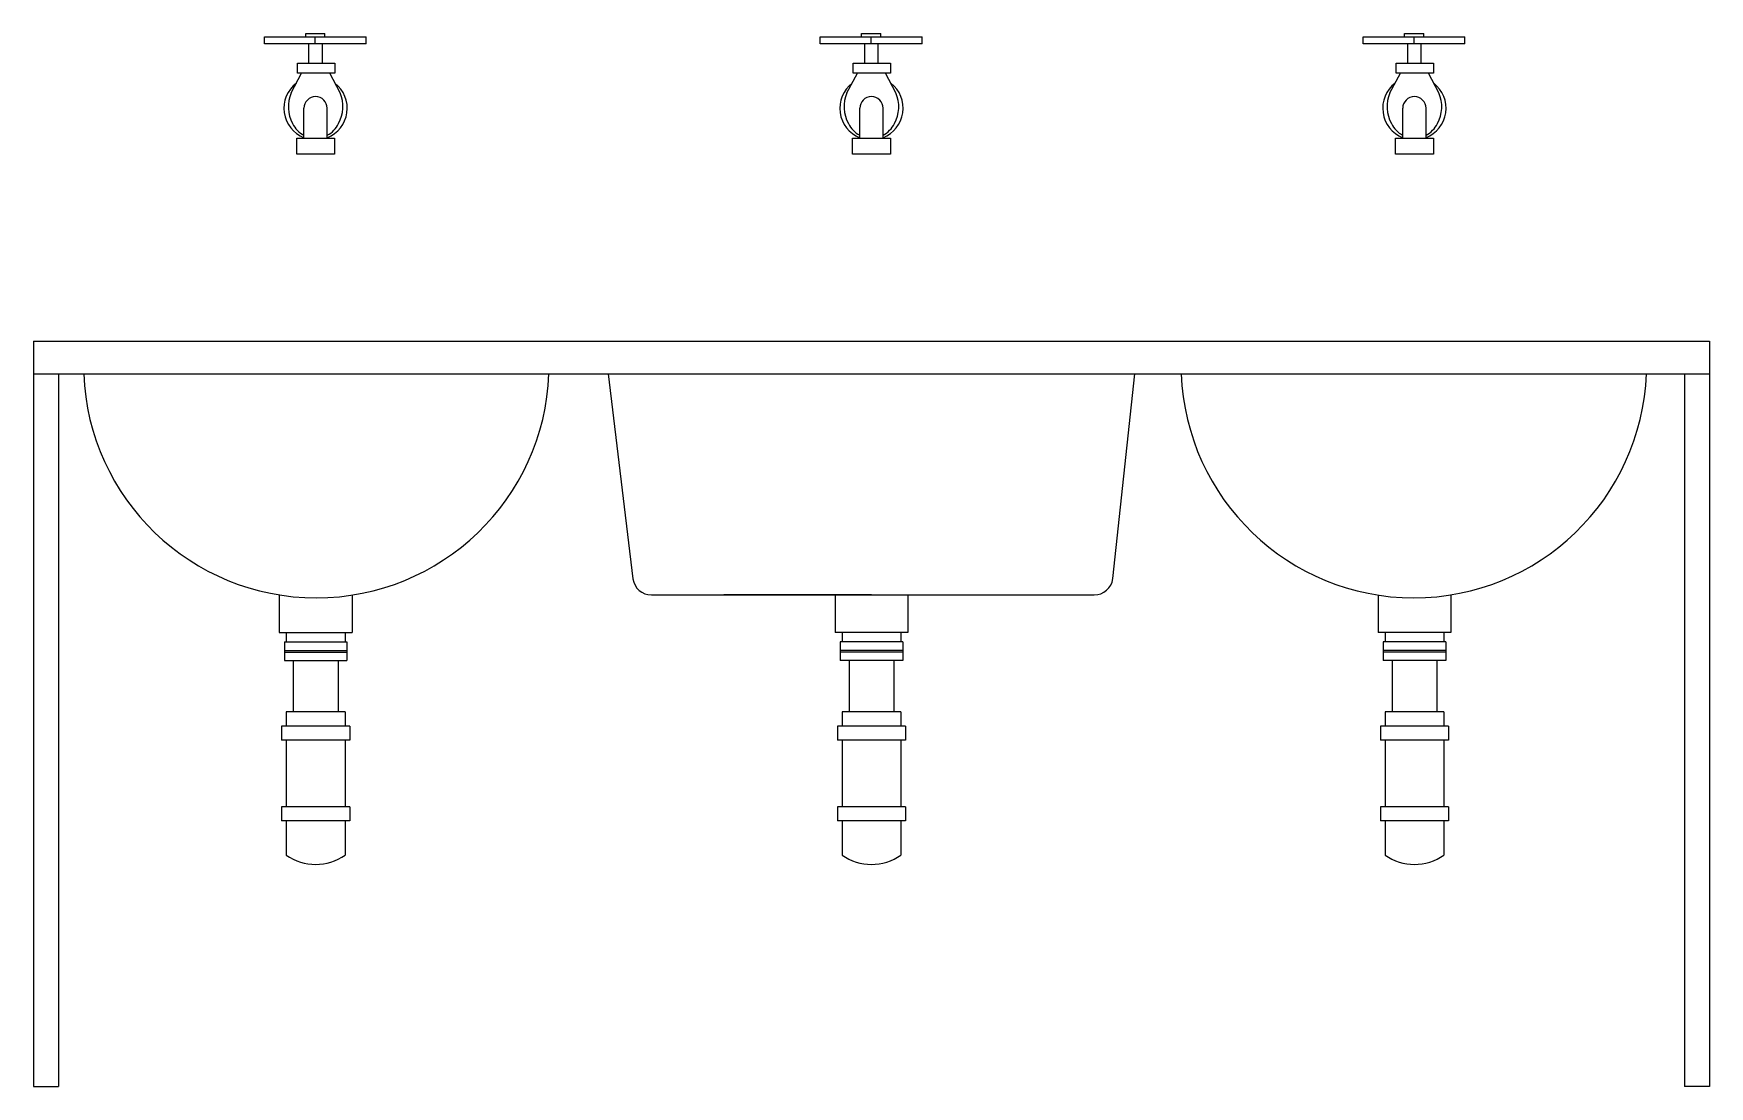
# Model space of a CAD drawing. Header units: millimetres. Extents: x -3036.56 to -3034.76, y 2881.25 to 2882.38.
import ezdxf

# ---------------------------------------------------------------- set-up
doc = ezdxf.new("R2010")
doc.units = ezdxf.units.MM
doc.header["$LTSCALE"] = 10
doc.layers.add('Serviço_Tanques', color=2, linetype='Continuous')

msp = doc.modelspace()

# ---------------------------------------------------------------- linework, layer by layer
at = {"color": 1}
for centre, start, end in [((-3036.2588, 2882.301), 127.3479, 248.4562), ((-3036.2588, 2882.301), 291.5438, 52.2059), ((-3035.6618, 2882.301), 127.3479, 248.4562), ((-3035.6618, 2882.301), 291.5438, 52.2059), ((-3035.0787, 2882.301), 127.3479, 248.4562), ((-3035.0787, 2882.301), 291.5438, 52.2059)]:
    msp.add_arc(centre, 0.034, start, end, dxfattribs=at)
at = {"layer": 'Serviço_Tanques', "color": 1}
for p, q in [((-3036.3137, 2882.3778), (-3036.2045, 2882.3778)), ((-3036.3137, 2882.3702), (-3036.3137, 2882.3778)), ((-3036.2693, 2882.3778), (-3036.2693, 2882.3812)), ((-3036.2693, 2882.3812), (-3036.2488, 2882.3812)), ((-3036.2591, 2882.3702), (-3036.2591, 2882.3778)), ((-3036.2488, 2882.3778), (-3036.2488, 2882.3812)), ((-3036.2045, 2882.3702), (-3036.2045, 2882.3778)), ((-3035.7168, 2882.3778), (-3035.6075, 2882.3778)), ((-3035.7168, 2882.3702), (-3035.7168, 2882.3778)), ((-3035.6724, 2882.3778), (-3035.6724, 2882.3812)), ((-3035.6724, 2882.3812), (-3035.6519, 2882.3812)), ((-3035.6621, 2882.3702), (-3035.6621, 2882.3778)), ((-3035.6519, 2882.3778), (-3035.6519, 2882.3812)), ((-3035.6075, 2882.3702), (-3035.6075, 2882.3778)), ((-3035.1336, 2882.3778), (-3035.0244, 2882.3778)), ((-3035.1336, 2882.3702), (-3035.1336, 2882.3778)), ((-3035.0892, 2882.3778), (-3035.0892, 2882.3812)), ((-3035.0892, 2882.3812), (-3035.0687, 2882.3812)), ((-3035.079, 2882.3702), (-3035.079, 2882.3778)), ((-3035.0687, 2882.3778), (-3035.0687, 2882.3812)), ((-3035.0244, 2882.3702), (-3035.0244, 2882.3778)), ((-3036.2045, 2882.3702), (-3036.3137, 2882.3702)), ((-3036.2663, 2882.3702), (-3036.2663, 2882.3493)), ((-3036.2519, 2882.3702), (-3036.2519, 2882.3493)), ((-3035.6075, 2882.3702), (-3035.7168, 2882.3702)), ((-3035.6693, 2882.3702), (-3035.6693, 2882.3493)), ((-3035.655, 2882.3702), (-3035.655, 2882.3493)), ((-3035.0244, 2882.3702), (-3035.1336, 2882.3702)), ((-3035.0861, 2882.3702), (-3035.0861, 2882.3493)), ((-3035.0718, 2882.3702), (-3035.0718, 2882.3493)), ((-3036.285, 2882.3174), (-3036.2738, 2882.3388)), ((-3036.2436, 2882.3388), (-3036.2738, 2882.3388)), ((-3036.2324, 2882.3174), (-3036.2436, 2882.3388)), ((-3035.6881, 2882.3174), (-3035.6768, 2882.3388)), ((-3035.6467, 2882.3388), (-3035.6768, 2882.3388)), ((-3035.6355, 2882.3174), (-3035.6467, 2882.3388)), ((-3035.1049, 2882.3174), (-3035.0937, 2882.3388)), ((-3035.0635, 2882.3388), (-3035.0937, 2882.3388)), ((-3035.0523, 2882.3174), (-3035.0635, 2882.3388)), ((-3036.2713, 2882.2688), (-3036.2713, 2882.301)), ((-3036.2463, 2882.2688), (-3036.2463, 2882.301)), ((-3035.6743, 2882.2688), (-3035.6743, 2882.301)), ((-3035.6493, 2882.2688), (-3035.6493, 2882.301)), ((-3035.0912, 2882.2688), (-3035.0912, 2882.301)), ((-3035.0662, 2882.2688), (-3035.0662, 2882.301)), ((-3036.2978, 2881.7381), (-3036.2196, 2881.7381)), ((-3036.2923, 2881.7281), (-3036.2251, 2881.7281)), ((-3035.6227, 2881.7381), (-3035.7008, 2881.7381)), ((-3035.6282, 2881.7281), (-3035.6953, 2881.7281)), ((-3035.0395, 2881.7381), (-3035.1177, 2881.7381)), ((-3035.045, 2881.7281), (-3035.1122, 2881.7281)), ((-3036.2923, 2881.7191), (-3036.2251, 2881.7191)), ((-3036.2923, 2881.7171), (-3036.2251, 2881.7171)), ((-3035.6282, 2881.7191), (-3035.6953, 2881.7191)), ((-3035.6282, 2881.7171), (-3035.6953, 2881.7171)), ((-3035.045, 2881.7191), (-3035.1122, 2881.7191)), ((-3035.045, 2881.7171), (-3035.1122, 2881.7171)), ((-3036.2923, 2881.7081), (-3036.2251, 2881.7081)), ((-3035.6282, 2881.7081), (-3035.6953, 2881.7081)), ((-3035.045, 2881.7081), (-3035.1122, 2881.7081)), ((-3036.2271, 2881.6531), (-3036.2903, 2881.6531)), ((-3035.6302, 2881.6531), (-3035.6933, 2881.6531)), ((-3035.047, 2881.6531), (-3035.1102, 2881.6531)), ((-3036.2221, 2881.6377), (-3036.2953, 2881.6377)), ((-3036.2221, 2881.6227), (-3036.2953, 2881.6227)), ((-3035.6252, 2881.6377), (-3035.6983, 2881.6377)), ((-3035.6252, 2881.6227), (-3035.6983, 2881.6227)), ((-3035.042, 2881.6377), (-3035.1152, 2881.6377)), ((-3035.042, 2881.6227), (-3035.1152, 2881.6227)), ((-3036.2221, 2881.5512), (-3036.2953, 2881.5512)), ((-3035.6252, 2881.5512), (-3035.6983, 2881.5512)), ((-3035.042, 2881.5512), (-3035.1152, 2881.5512)), ((-3036.2221, 2881.5362), (-3036.2953, 2881.5362)), ((-3035.6252, 2881.5362), (-3035.6983, 2881.5362)), ((-3035.042, 2881.5362), (-3035.1152, 2881.5362))]:
    msp.add_line(p, q, dxfattribs=at)
at = {"layer": 'Serviço_Tanques'}
for p, q in [((-3036.5618, 2882.051), (-3036.5618, 2881.251)), ((-3036.5618, 2882.051), (-3034.7618, 2882.051)), ((-3034.7618, 2882.051), (-3034.7618, 2881.251)), ((-3036.5618, 2882.0159), (-3034.7618, 2882.0159)), ((-3036.535, 2882.0159), (-3036.535, 2881.251)), ((-3034.7885, 2882.0159), (-3034.7885, 2881.251)), ((-3035.6618, 2881.7786), (-3035.8204, 2881.7786)), ((-3036.5618, 2881.251), (-3036.535, 2881.251)), ((-3034.7618, 2881.251), (-3034.7885, 2881.251))]:
    msp.add_line(p, q, dxfattribs=at)
at = {"layer": 'Serviço_Tanques', "color": 1}
for points in [[(-3036.2383, 2882.3493), (-3036.2383, 2882.3388), (-3036.2783, 2882.3388), (-3036.2783, 2882.3493)], [(-3035.6414, 2882.3493), (-3035.6414, 2882.3388), (-3035.6814, 2882.3388), (-3035.6814, 2882.3493)], [(-3035.0582, 2882.3493), (-3035.0582, 2882.3388), (-3035.0982, 2882.3388), (-3035.0982, 2882.3493)], [(-3036.2384, 2882.2688), (-3036.2384, 2882.2517), (-3036.279, 2882.2517), (-3036.279, 2882.2688)], [(-3035.6415, 2882.2688), (-3035.6415, 2882.2517), (-3035.682, 2882.2517), (-3035.682, 2882.2688)], [(-3035.0583, 2882.2688), (-3035.0583, 2882.2517), (-3035.0989, 2882.2517), (-3035.0989, 2882.2688)]]:
    msp.add_lwpolyline(points, close=True, dxfattribs=at)
at = {"layer": 'Serviço_Tanques'}
for points in [[(-3035.9445, 2882.0159), (-3035.918, 2881.7958, 0.372684), (-3035.8982, 2881.7786), (-3035.8852, 2881.7786)], [(-3035.4352, 2881.7786), (-3035.4225, 2881.7786, 0.377029), (-3035.4026, 2881.7961), (-3035.379, 2882.0159)]]:
    msp.add_lwpolyline(points, format="xyb", dxfattribs=at)
at = {"layer": 'Serviço_Tanques', "color": 1}
for points in [[(-3036.2978, 2881.7786), (-3036.2978, 2881.7381)], [(-3036.2196, 2881.7784), (-3036.2196, 2881.7381)], [(-3035.7008, 2881.7784), (-3035.7008, 2881.7381)], [(-3035.6227, 2881.7786), (-3035.6227, 2881.7381)], [(-3035.1177, 2881.7784), (-3035.1177, 2881.7381)], [(-3035.0395, 2881.7786), (-3035.0395, 2881.7381)], [(-3036.2923, 2881.7281), (-3036.2923, 2881.7081)], [(-3036.2903, 2881.7381), (-3036.2903, 2881.7281)], [(-3036.2271, 2881.7381), (-3036.2271, 2881.7281)], [(-3036.2251, 2881.7281), (-3036.2251, 2881.7081)], [(-3035.6953, 2881.7281), (-3035.6953, 2881.7081)], [(-3035.6933, 2881.7381), (-3035.6933, 2881.7281)], [(-3035.6302, 2881.7381), (-3035.6302, 2881.7281)], [(-3035.6282, 2881.7281), (-3035.6282, 2881.7081)], [(-3035.1122, 2881.7281), (-3035.1122, 2881.7081)], [(-3035.1102, 2881.7381), (-3035.1102, 2881.7281)], [(-3035.047, 2881.7381), (-3035.047, 2881.7281)], [(-3035.045, 2881.7281), (-3035.045, 2881.7081)], [(-3036.2828, 2881.7081), (-3036.2828, 2881.6531)], [(-3036.2346, 2881.7081), (-3036.2346, 2881.6531)], [(-3035.6858, 2881.7081), (-3035.6858, 2881.6531)], [(-3035.6377, 2881.7081), (-3035.6377, 2881.6531)], [(-3035.1027, 2881.7081), (-3035.1027, 2881.6531)], [(-3035.0545, 2881.7081), (-3035.0545, 2881.6531)], [(-3036.2903, 2881.6531), (-3036.2903, 2881.6377)], [(-3036.2271, 2881.6531), (-3036.2271, 2881.6377)], [(-3035.6933, 2881.6531), (-3035.6933, 2881.6377)], [(-3035.6302, 2881.6531), (-3035.6302, 2881.6377)], [(-3035.1102, 2881.6531), (-3035.1102, 2881.6377)], [(-3035.047, 2881.6531), (-3035.047, 2881.6377)], [(-3036.2953, 2881.6377), (-3036.2953, 2881.6227)], [(-3036.2903, 2881.6227), (-3036.2903, 2881.5512)], [(-3036.2271, 2881.6227), (-3036.2271, 2881.5512)], [(-3036.2221, 2881.6377), (-3036.2221, 2881.6227)], [(-3035.6983, 2881.6377), (-3035.6983, 2881.6227)], [(-3035.6933, 2881.6227), (-3035.6933, 2881.5512)], [(-3035.6302, 2881.6227), (-3035.6302, 2881.5512)], [(-3035.6252, 2881.6377), (-3035.6252, 2881.6227)], [(-3035.1152, 2881.6377), (-3035.1152, 2881.6227)], [(-3035.1102, 2881.6227), (-3035.1102, 2881.5512)], [(-3035.047, 2881.6227), (-3035.047, 2881.5512)], [(-3035.042, 2881.6377), (-3035.042, 2881.6227)], [(-3036.2953, 2881.5512), (-3036.2953, 2881.5362)], [(-3036.2221, 2881.5512), (-3036.2221, 2881.5362)], [(-3035.6983, 2881.5512), (-3035.6983, 2881.5362)], [(-3035.6252, 2881.5512), (-3035.6252, 2881.5362)], [(-3035.1152, 2881.5512), (-3035.1152, 2881.5362)], [(-3035.042, 2881.5512), (-3035.042, 2881.5362)], [(-3036.2903, 2881.5362), (-3036.2903, 2881.4993)], [(-3036.2271, 2881.5362), (-3036.2271, 2881.4993)], [(-3035.6933, 2881.5362), (-3035.6933, 2881.4993)], [(-3035.6302, 2881.5362), (-3035.6302, 2881.4993)], [(-3035.1102, 2881.5362), (-3035.1102, 2881.4993)], [(-3035.047, 2881.5362), (-3035.047, 2881.4993)]]:
    msp.add_lwpolyline(points, dxfattribs=at)
at = {"layer": 'Serviço_Tanques'}
msp.add_lwpolyline([(-3035.8852, 2881.7786), (-3035.8204, 2881.7786), (-3035.6618, 2881.7786), (-3035.4512, 2881.7786), (-3035.4352, 2881.7786)], dxfattribs=at)
at = {"layer": 'Serviço_Tanques', "color": 1}
for centre, radius, start, end in [((-3036.2498, 2882.3027), 0.0383, 157.3645, 208.3492), ((-3036.2588, 2882.301), 0.0125, 360, 180), ((-3036.2678, 2882.3027), 0.0383, 331.6508, 22.6355), ((-3035.6529, 2882.3027), 0.0383, 157.3645, 208.3492), ((-3035.6618, 2882.301), 0.0125, 360, 180), ((-3035.6708, 2882.3027), 0.0383, 331.6508, 22.6355), ((-3035.0697, 2882.3027), 0.0383, 157.3645, 208.3492), ((-3035.0787, 2882.301), 0.0125, 360, 180), ((-3035.0876, 2882.3027), 0.0383, 331.6508, 22.6355), ((-3036.2589, 2882.2964), 0.0273, 205.6759, 242.9779), ((-3036.2587, 2882.2964), 0.0273, 297.0221, 334.3241), ((-3035.6619, 2882.2964), 0.0273, 205.6759, 242.9779), ((-3035.6618, 2882.2964), 0.0273, 297.0221, 334.3241), ((-3035.0787, 2882.2964), 0.0273, 205.6759, 242.9779), ((-3035.0786, 2882.2964), 0.0273, 297.0221, 334.3241), ((-3036.2587, 2881.5442), 0.0549, 234.862, 305.138), ((-3035.6618, 2881.5442), 0.0549, 234.862, 305.138), ((-3035.0786, 2881.5442), 0.0549, 234.862, 305.138)]:
    msp.add_arc(centre, radius, start, end, dxfattribs=at)
at = {"layer": 'Serviço_Tanques'}
for centre in [(-3036.258, 2882.0255), (-3035.0793, 2882.0255)]:
    msp.add_arc(centre, 0.25, 182.1991, 357.8009, dxfattribs=at)

doc.saveas('drawing.dxf')
